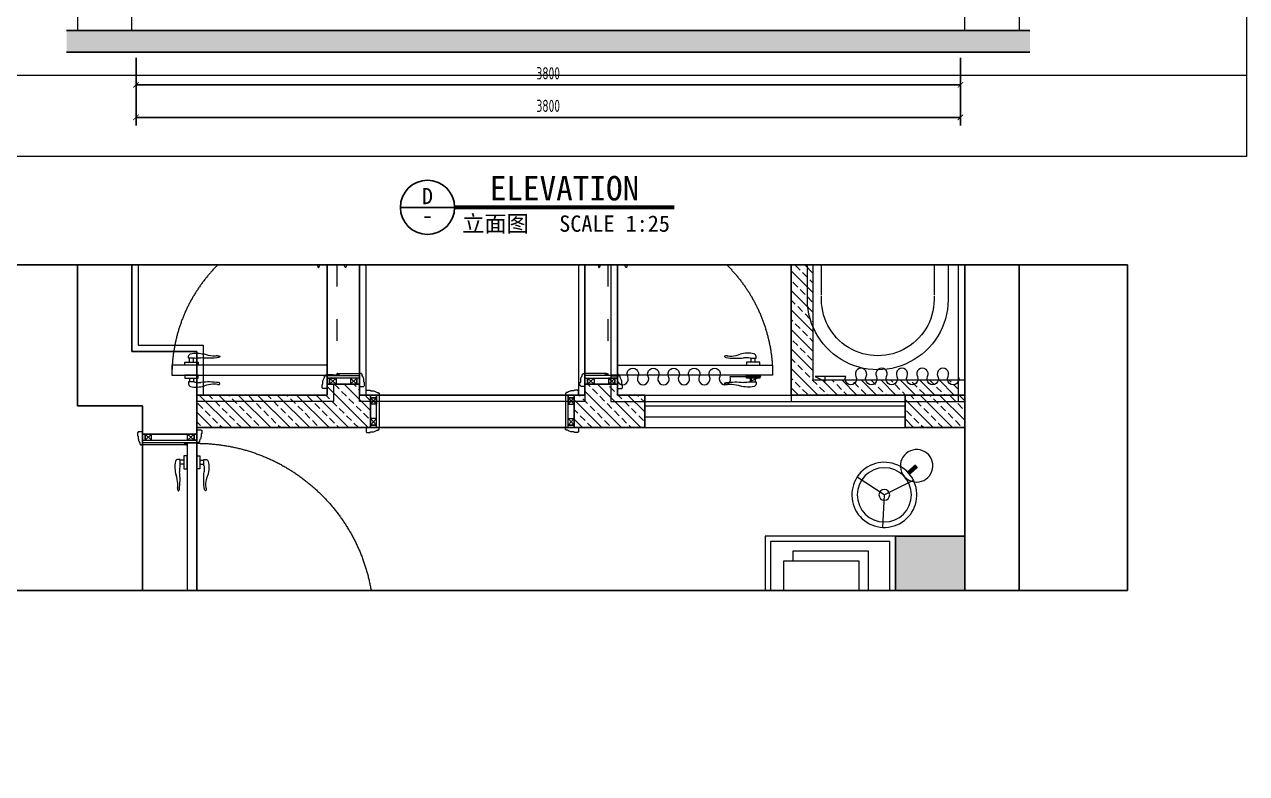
# Model space of a CAD drawing. Header units: millimetres. Extents: x 3162 to 221128, y -144913 to 11496.
# Drawn here: x 46981 to 52614, y -121545 to -118093 of the extents above; entities that cross this region are included whole.
import ezdxf
from ezdxf.enums import TextEntityAlignment as Align
from ezdxf.xclip import XClip

# ---------------------------------------------------------------- set-up
doc = ezdxf.new("R2010")
doc.units = ezdxf.units.MM
doc.header["$LTSCALE"] = 10
doc.header["$XCLIPFRAME"] = 2
for name, pattern in [('ACAD_ISO03W100', [30, 12, -18]), ('DASH', [8.89, 6.35, -2.54]), ('DOTE', [61.468, 50.8, -5.08, 0.508, -5.08]), ('HIDDEN', [9.525, 6.35, -3.175])]:
    doc.linetypes.add(name, pattern=pattern)
doc.layers.get('Defpoints').update_dxf_attribs({"color": 250})
for name, color, linetype, lineweight in [('Drawing【图框、表格】', 150, 'Continuous', 0), ('FC-Doorsill【门槛线】', 8, 'Continuous', 0), ('FC-Hatch【平面填充】', 250, 'Continuous', 0), ('FF-Complete【墙体完成线】', 6, 'Continuous', 0), ('FF-Curtain【平面窗帘】', 32, 'Continuous', 0), ('FF-Door【门】', 51, 'Continuous', 0), ('FF-FIXT【洁具】', 31, 'Continuous', 0), ('FF-MT【门套】', 20, 'Continuous', 0), ('FF-Win【窗】', 132, 'Continuous', 0), ('FF-【活动成品家具】', 51, 'Continuous', 0), ('Hidden【虚线】', 136, 'DASH', 0), ('RC-dimensions', 44, 'Continuous', 0), ('Wall Solid', 252, 'Continuous', 0), ('Wall【立面墙】', 252, 'Continuous', 0)]:
    doc.layers.add(name, color=color, linetype=linetype, lineweight=lineweight)
for name, color, linetype in [('WALL_NEW【新建墙体】', 4, 'Continuous'), ('WALL【墙体】', 7, 'Continuous'), ('走线及回路标注', 1, 'Continuous')]:
    doc.layers.add(name, color=color, linetype=linetype)
doc.styles.add('尺寸标注', font='ARCHS.SHX', dxfattribs={"width": 0.8})
doc.styles.add('线上图名', font='simhei.ttf')
doc.styles.add('线下图名', font='simhei.ttf')
doc.dimstyles.new('海龙1：25', dxfattribs={"dimscale": 25, "dimtxt": 2.25, "dimasz": 1, "dimexe": 1.5, "dimexo": 1, "dimgap": 1, "dimtad": 1, "dimdec": 0, "dimrnd": 5, "dimdsep": 46, "dimtxsty": '尺寸标注', "dimblk": 'ARCHTICK', "dimblk1": 'ARCHTICK', "dimblk2": 'ARCHTICK', "dimcen": 1, "dimclrd": 44, "dimclre": 44, "dimclrt": 2, "dimadec": 0, "dimazin": 0, "dimtfac": 1, "dimtdec": 0, "dimtix": 1, "dimtmove": 2, "dimatfit": 3, "dimldrblk": 'hl_arrow2', "dimfxl": 5, "dimfxlon": 1, "dimarcsym": 0})

# ---------------------------------------------------------------- blocks, each defined once
blk = doc.blocks.new('*U173')
at = {"color": 2, "linetype": 'Continuous'}
blk.add_line((-27.26, 0), (-17.26, 0), dxfattribs=at)
blk.add_lwpolyline([(-17.26, 0, 0.7, 0.7, 0), (23.26, 0, 0.75, 0.75, 0)], format="xyseb", dxfattribs=at)
at = {"color": 150, "linetype": 'Continuous'}
blk.add_circle((-22.26, 0), 5, dxfattribs=at)
at = {"color": 2, "style": '线上图名', "flags": 8}
blk.add_attdef('EXISTING_PLAN', text='', height=4.5, dxfattribs=at).set_placement((3, 1.27), align=Align.CENTER)
at = {"color": 2, "style": '线下图名', "flags": 8}
blk.add_attdef('编号', text='', height=3, dxfattribs=at).set_placement((-22.26, 2.08), align=Align.MIDDLE)
blk.add_attdef('图号', text='', height=3, dxfattribs=at).set_placement((-22.26, -3.86), align=Align.BOTTOM_CENTER)
blk.add_attdef('图名1', text='', height=3, dxfattribs=at).set_placement((-15.86, -1.5), align=Align.TOP_LEFT)
blk.add_attdef('比例1', text='', height=3, dxfattribs=at).set_placement((22.44, -1.5), align=Align.TOP_RIGHT)
blk = doc.blocks.new('_ArchTick')
at = {"color": 2, "linetype": 'ByBlock', "const_width": 0.15}
blk.add_lwpolyline([(-0.5, -0.5), (0.5, 0.5)], dxfattribs=at)
blk = doc.blocks.new('*D1719')
at = {"layer": 'Defpoints', "color": 0, "transparency": 16777216}
for p in [(47495.2, -118221.4), (51295.2, -118221.4), (47495.2, -118371.4)]:
    blk.add_point(p, dxfattribs=at)
at = {"layer": 'RC-dimensions', "color": 44, "lineweight": -2, "transparency": 16777216}
for p, q in [((47495.2, -118246.4), (47495.2, -118408.9)), ((51295.2, -118246.4), (51295.2, -118408.9)), ((51295.2, -118371.4), (47495.2, -118371.4))]:
    blk.add_line(p, q, dxfattribs=at)
at = {"layer": 'RC-dimensions', "color": 44, "lineweight": -2, "transparency": 16777216, "xscale": 25, "yscale": 25, "zscale": 25, "rotation": 180}
blk.add_blockref('_ArchTick', (47495.2, -118371.4), dxfattribs=at)
at = {"layer": 'RC-dimensions', "color": 44, "lineweight": -2, "transparency": 16777216, "xscale": 25, "yscale": 25, "zscale": 25}
blk.add_blockref('_ArchTick', (51295.2, -118371.4), dxfattribs=at)
at = {"layer": 'RC-dimensions', "color": 2, "transparency": 16777216, "insert": (49395.2, -118318.3), "char_height": 56.25, "attachment_point": 5, "style": '尺寸标注'}
blk.add_mtext('3800', dxfattribs=at)
blk = doc.blocks.new('hl_arrow2')
at = {"color": 2}
blk.add_line((-0.22, 0), (-1, 0), dxfattribs=at)
blk.add_lwpolyline([(-0.22, 0), (-0.86, -0.69), (-0.65, -0.86), (0, 0), (-0.65, 0.86), (-0.86, 0.69)], close=True, dxfattribs=at)
for points in [[(-0.86, 0.69), (-0.65, 0.86), (-0.22, 0), (0, 0)], [(-0.86, -0.69), (-0.65, -0.86), (-0.22, 0), (0, 0)]]:
    blk.add_solid(points, dxfattribs=at)
blk = doc.blocks.new('*D1720')
at = {"layer": 'Defpoints', "color": 0, "transparency": 16777216}
for p in [(47495.2, -118221.4), (51295.2, -118221.4), (47495.2, -118521.4)]:
    blk.add_point(p, dxfattribs=at)
at = {"layer": 'RC-dimensions', "color": 44, "lineweight": -2, "transparency": 16777216}
for p, q in [((47495.2, -118396.4), (47495.2, -118558.9)), ((51295.2, -118396.4), (51295.2, -118558.9)), ((51295.2, -118521.4), (47495.2, -118521.4))]:
    blk.add_line(p, q, dxfattribs=at)
at = {"layer": 'RC-dimensions', "color": 44, "lineweight": -2, "transparency": 16777216, "xscale": 25, "yscale": 25, "zscale": 25, "rotation": 180}
blk.add_blockref('_ArchTick', (47495.2, -118521.4), dxfattribs=at)
at = {"layer": 'RC-dimensions', "color": 44, "lineweight": -2, "transparency": 16777216, "xscale": 25, "yscale": 25, "zscale": 25}
blk.add_blockref('_ArchTick', (51295.2, -118521.4), dxfattribs=at)
at = {"layer": 'RC-dimensions', "color": 2, "transparency": 16777216, "insert": (49395.2, -118468.3), "char_height": 56.25, "attachment_point": 5, "style": '尺寸标注'}
blk.add_mtext('3800', dxfattribs=at)
blk = doc.blocks.new('门套线03')
at = {"ltscale": 100}
blk.add_lwpolyline([(60, 0), (60, 19.7, -0.339185), (56.6, 23.1), (42, 23.1, -0.360475), (38.5, 19.7), (29.2, 19.7, 0.137802), (14.5, 14.7, -0.16589), (3.4, 11.9), (3.4, 8.7), (0, 8.7), (0, 0)], format="xyb", close=True, dxfattribs=at)
blk = doc.blocks.new('HL_Door_Hinge')
at = {"color": 0, "linetype": 'DOTE', "ltscale": 0.04}
for p, q in [((-4, 3), (4, 3)), ((0, -1), (0, 7))]:
    blk.add_line(p, q, dxfattribs=at)
at = {"color": 0, "linetype": 'DASH', "ltscale": 5}
for p, q in [((-2, -26), (-2, 0.8)), ((-0.5, -26), (-0.5, 0)), ((0.5, -26), (0.5, 0)), ((2, -26), (2, 0.8)), ((-0.5, -26), (-2, -26)), ((0.5, -26), (2, -26))]:
    blk.add_line(p, q, dxfattribs=at)
for radius in [3, 2]:
    blk.add_circle((0, 3), radius, dxfattribs=at)
blk = doc.blocks.new('HL_Door_Seal')
at = {"color": 0}
for p, q in [((5, 0), (-5, 0)), ((-1, 6), (-0.5, 6.5)), ((-1, 6), (-0.5, 6)), ((-1, 5.5), (-0.5, 6)), ((-1, 5.5), (-0.5, 5.5)), ((-1, 5), (-0.5, 5.5)), ((-1, 4.5), (-0.5, 5)), ((-1, 5), (-0.5, 5)), ((-1, 4.5), (-0.5, 4.5)), ((-1, 4), (-0.5, 4.5)), ((-1, 4), (-0.5, 4)), ((-1, 3.5), (-0.5, 4)), ((-1, 3.5), (-0.5, 3.5)), ((-1, 3), (-0.5, 3.5)), ((-1, 3), (-0.5, 3)), ((-1, 2.5), (-0.5, 3)), ((-1, 2.5), (-0.5, 2.5)), ((-1, 2), (-0.5, 2.5)), ((-1, 2), (-0.5, 2)), ((-1, 1.5), (-0.5, 2)), ((-1, 1.5), (-0.5, 1.5)), ((-1, 1), (-0.5, 1.5)), ((-1, 1), (-0.5, 1)), ((-1, 0.5), (-0.5, 1)), ((-1, 0.5), (-0.5, 0.5)), ((-1, 0), (-0.5, 0.5)), ((-0.5, 6.5), (0.5, 6.5)), ((1, 6), (0.5, 6.5)), ((1, 6), (0.5, 6)), ((1, 5.5), (0.5, 6)), ((1, 5.5), (0.5, 5.5)), ((1, 5), (0.5, 5.5)), ((1, 5), (0.5, 5)), ((1, 4.5), (0.5, 5)), ((1, 4.5), (0.5, 4.5)), ((1, 4), (0.5, 4.5)), ((1, 4), (0.5, 4)), ((1, 3.5), (0.5, 4)), ((1, 3.5), (0.5, 3.5)), ((1, 3), (0.5, 3.5)), ((1, 3), (0.5, 3)), ((1, 2.5), (0.5, 3)), ((1, 2.5), (0.5, 2.5)), ((1, 2), (0.5, 2.5)), ((1, 2), (0.5, 2)), ((1, 1.5), (0.5, 2)), ((1, 1.5), (0.5, 1.5)), ((1, 1), (0.5, 1.5)), ((1, 1), (0.5, 1)), ((1, 0.5), (0.5, 1)), ((1, 0.5), (0.5, 0.5)), ((1, 0), (0.5, 0.5))]:
    blk.add_line(p, q, dxfattribs=at)
blk.add_lwpolyline([(-3.9, -1, 0.774597), (3.9, -1)], format="xyb", close=True, dxfattribs=at)
blk.add_arc((0, 0), 5, 180, 0.0005, dxfattribs=at)
blk = doc.blocks.new('门把手02')
at = {"color": 250}
for p, q in [((-30.4, 14.6), (-15.2, 14.6)), ((-30.4, 0), (-30.4, 14.6)), ((30.4, 0), (-30.4, 0)), ((-15.2, 14.6), (19.6, 14.6)), ((-15.2, 14.6), (19.6, 14.6)), ((-13.5, 32.2), (-13.5, 40.9)), ((12.9, 32.2), (-13.5, 32.2)), ((-9.4, 14.6), (-9.4, 32.2)), ((9.4, 14.6), (9.4, 32.2)), ((19.6, 14.6), (30.4, 14.6)), ((30.4, 14.6), (30.4, 0))]:
    blk.add_line(p, q, dxfattribs=at)
at = {"color": 250, "extrusion": (0, 0, -1)}
for centre, major_axis, start_param, end_param in [((23.4, -64.1), (-0.1, 120), -0.233047, 0.306451), ((-1.3, 40.9), (-8.59, 8.59), 5.497787, 6.813202), ((12.9, 37.2), (3.58, 3.58), 2.124304, 2.356194), ((33.8, -51.4), (0, 86), -0.231441, 0.114669), ((79.3, 368.4), (-0.1, 336.3), 3.005111, 3.247916), ((107.8, 189.2), (1.8, 147), 3.194781, 3.464277), ((105.2, 172), (-91.7, 91.7), 3.813778, 3.981187), ((122.5, 24), (-13.7, 13.7), 0.647464, 1.248663), ((124, 43.6), (5.92, 5.92), 1.238085, 2.228964), ((130.6, 40.4), (-0.729, 0.729), 1.325662, 2.819982)]:
    blk.add_ellipse(centre, major_axis=major_axis, ratio=1, start_param=start_param, end_param=end_param, dxfattribs=at)
blk = doc.blocks.new('hld_1_820_250_门把手02_门套线03_45_0_0_3_40_0_1_1')
at = {"layer": 'FC-Doorsill【门槛线】'}
for p, q in [((-0.5, 0.1389), (0.5, 0.1389)), ((-0.5, -0.1389), (0.5, -0.1389))]:
    blk.add_line(p, q, dxfattribs=at)
at = {"layer": 'FF-Door【门】'}
blk.add_lwpolyline([(-0.4528, 0.1389), (-0.4028, 0.1389), (-0.4028, 1.0444), (-0.4528, 1.0444)], close=True, dxfattribs=at)
at = {"layer": 'FF-Door【门】', "color": 250, "linetype": 'ACAD_ISO03W100', "ltscale": 2.083333}
blk.add_lwpolyline([(-0.4528, 0.1389), (0.4528, 0.1389), (0.4528, 0.0889), (-0.4528, 0.0889)], close=True, dxfattribs=at)
at = {"layer": 'FF-Door【门】', "color": 8, "linetype": 'HIDDEN', "ltscale": 15}
blk.add_arc((-0.4528, 0.1389), 0.9056, 0, 90, dxfattribs=at)
at = {"layer": 'FF-MT【门套】', "color": 250}
for p, q in [((-0.4689, 0.1256), (-0.5, 0.0922)), ((-0.4689, 0.0922), (-0.5, 0.1256)), ((0.4689, 0.1256), (0.5, 0.0922)), ((0.4689, 0.0922), (0.5, 0.1256)), ((-0.5, -0.0922), (-0.4689, -0.1256)), ((-0.5, -0.1256), (-0.4689, -0.0922)), ((0.5, -0.0922), (0.4689, -0.1256)), ((0.5, -0.1256), (0.4689, -0.0922))]:
    blk.add_line(p, q, dxfattribs=at)
for points in [[(-0.5, 0.1389), (-0.4689, 0.1389), (-0.4689, 0.1256), (-0.5, 0.1256)], [(-0.4689, 0.1256), (-0.4689, 0.0922), (-0.5, 0.0922), (-0.5, 0.1256)], [(-0.4689, 0.1389), (-0.4556, 0.1389), (-0.4556, -0.1389), (-0.4689, -0.1389)], [(0.4689, 0.1389), (0.4556, 0.1389), (0.4556, -0.1389), (0.4689, -0.1389)], [(0.5, 0.1389), (0.4689, 0.1389), (0.4689, 0.1256), (0.5, 0.1256)], [(0.4689, 0.1256), (0.4689, 0.0922), (0.5, 0.0922), (0.5, 0.1256)], [(-0.5, -0.0922), (-0.5, -0.1256), (-0.4689, -0.1256), (-0.4689, -0.0922)], [(0.5, -0.0922), (0.5, -0.1256), (0.4689, -0.1256), (0.4689, -0.0922)], [(-0.5, -0.1389), (-0.4689, -0.1389), (-0.4689, -0.1256), (-0.5, -0.1256)], [(0.5, -0.1389), (0.4689, -0.1389), (0.4689, -0.1256), (0.5, -0.1256)]]:
    blk.add_lwpolyline(points, close=True, dxfattribs=at)
at = {"layer": 'FF-MT【门套】'}
for points in [[(-0.5, 0.1389), (-0.4556, 0.1389), (-0.4556, 0.0833), (-0.4444, 0.0833), (-0.4444, -0.1389), (-0.5, -0.1389)], [(0.5, 0.1389), (0.4556, 0.1389), (0.4556, 0.0833), (0.4444, 0.0833), (0.4444, -0.1389), (0.5, -0.1389)]]:
    blk.add_lwpolyline(points, close=True, dxfattribs=at)
at = {"layer": 'FF-Door【门】', "color": 250, "yscale": 0.001111111111111, "zscale": 0.001111111111111}
for name, p, xscale, rotation in [('门把手02', (-0.4528, 0.9444), -0.001111111111111, 90.00000000000593), ('门把手02', (-0.4028, 0.9444), 0.001111111111111, 270.0000000000178), ('HL_Door_Seal', (-0.45, 0.0833), 0.001111111111111, 180.0000000000119), ('HL_Door_Seal', (0.45, 0.0833), -0.001111111111111, 180)]:
    blk.add_blockref(name, p, dxfattribs=dict(at, xscale=xscale, rotation=rotation))
at = {"layer": 'FF-Door【门】', "color": 250, "zscale": 0.001111111111111}
for name, p, xscale, yscale in [('门把手02', (0.3556, 0.1389), -0.001111111111111, 0.001111111111111), ('HL_Door_Hinge', (-0.4542, 0.1389), 0.001111111111111, 0.001111111111111), ('门把手02', (0.3556, 0.0889), -0.001111111111111, -0.001111111111111)]:
    blk.add_blockref(name, p, dxfattribs=dict(at, xscale=xscale, yscale=yscale))
at = {"layer": 'FF-MT【门套】', "zscale": 0.001111111111111}
for p, xscale, yscale in [((-0.4556, 0.1389), -0.001111111111111, 0.001111111111111), ((0.4556, 0.1389), 0.001111111111111, 0.001111111111111), ((-0.4444, -0.1389), -0.001111111111111, -0.001111111111111), ((0.4444, -0.1389), 0.001111111111111, -0.001111111111111)]:
    blk.add_blockref('门套线03', p, dxfattribs=dict(at, xscale=xscale, yscale=yscale))
blk = doc.blocks.new('tasklight')
at = {"color": 251}
for p, q in [((457.5, 270.3), (495.7, 282.4)), ((474.8, 265.3), (527.3, 281.8)), ((487.8, 282.5), (492.5, 284)), ((488.5, 280.1), (487.8, 282.5)), ((493.3, 281.6), (492.5, 284)), ((497.2, 277.6), (495.7, 282.4)), ((-25, 96.3), (440.3, 242.9)), ((-22.6, 88.7), (442.7, 235.3)), ((459, 265.6), (497.2, 277.6)), ((471.1, 227.4), (509.2, 239.4)), ((472.6, 222.7), (510.7, 234.7)), ((483.9, 236.7), (536.3, 253.2)), ((491.5, 270.6), (490, 275.3)), ((496.3, 272.1), (494.8, 276.8)), ((500.6, 242), (502.1, 237.2)), ((503.6, 232.4), (504.3, 230)), ((504.3, 230), (509.1, 231.5)), ((505.3, 243.5), (506.8, 238.7)), ((508.3, 233.9), (509.1, 231.5)), ((509.2, 239.4), (510.7, 234.7)), ((-115.6, 67.8), (-70.8, 81.9)), ((-113.2, 60.1), (-115.6, 67.8)), ((-113.2, 60.1), (-68.4, 74.3)), ((-96, 71.9), (-24.4, 94.4)), ((-94.8, 68), (-96, 71.9)), ((-94.8, 68), (-23.2, 90.6)), ((-71.7, 84.7), (-56.5, 89.6)), ((-70.8, 81.9), (-71.7, 84.7)), ((-55.6, 86.7), (-70.8, 81.9)), ((-70.8, 81.9), (-70.2, 80)), ((-69, 76.2), (-68.4, 74.3)), ((-67.4, 80.9), (-68, 82.8)), ((-57.8, 83.9), (-58.4, 85.8)), ((-55.6, 86.7), (-56.5, 89.6)), ((-22.6, 88.7), (-25, 96.3))]:
    blk.add_line(p, q, dxfattribs=at)
for radius in [35, 15]:
    blk.add_circle((572.3, 280.3), radius, dxfattribs=at)
for centre, radius, start, end in [((572.3, 280.3), 70, 209.8589, 185.1116), ((572.3, 280.3), 45, 178.014, 216.9565), ((465, 246.5), 25, 107.4853, 287.4853), ((465, 246.5), 20, 107.4853, 287.4853), ((479.4, 251), 15, 107.4853, 287.4853), ((0, 100), 100, 19.7777, 195.1928), ((0, 100), 100, 199.7777, 15.1928), ((-62, 80.5), 20, 209.0222, 185.9483)]:
    blk.add_arc(centre, radius, start, end, dxfattribs=at)
blk = doc.blocks.new('海龙_04090929')
at = {"color": 0, "linetype": 'ByBlock'}
for p, q in [((271.2, -44.5, 0), (-271.2, -45.4, 0)), ((-271.1, -109.6, 0), (-271.2, -45.4, 0)), ((271.3, -108.7, 0), (271.2, -44.5, 0)), ((-278.9, -136.2, 0), (-271.1, -109.6, 0)), ((-271.1, -109.6, 0), (-250.2, -109.5, 0)), ((-271.1, -109.6, 0), (-250.2, -109.5, 0)), ((-250.2, -109.5, 0), (-258, -144.4, 0)), ((-250.2, -109.5, 0), (-258, -144.4, 0)), ((250.4, -108.6, 0), (258.3, -143.6, 0)), ((271.3, -108.7, 0), (250.4, -108.6, 0)), ((250.4, -108.6, 0), (258.3, -143.6, 0)), ((271.3, -108.7, 0), (250.4, -108.6, 0)), ((279.2, -135.3, 0), (271.3, -108.7, 0))]:
    blk.add_line(p, q, dxfattribs=at)
at = {"ltscale": 500}
blk.add_lwpolyline([(600, 577.1), (600, -22.9), (-600, -22.9), (-600, 577.1)], close=True, dxfattribs=at)
at = {"color": 251}
for points in [[(575, 552.1), (575, 2.1), (-575, 2.1), (-575, 552.1)], [(483.8, 61), (233.8, 61), (233.8, 411), (483.8, 411)], [(-189.7, 304.9), (189.7, 304.9), (189.7, 97.6), (-189.7, 97.6)]]:
    blk.add_lwpolyline(points, close=True, dxfattribs=at)
blk.add_lwpolyline([(281, 411), (281, 453.9), (531, 453.9), (531, 103.9), (483.8, 103.9)], dxfattribs=at)
at = {"color": 0, "linetype": 'ByBlock'}
for centre, radius, start, end in [((-825.4, -356.4, 0), 625.9, 359.8413, 23.2355), ((-825.4, -356.4, 0), 625.9, 359.8413, 23.2355), ((826.4, -353.7, 0), 625.9, 156.949, 180.3432), ((826.4, -353.7, 0), 625.9, 156.949, 180.3432), ((490.4, -202.2, 0), 773.1, 175.8034, 199.5327), ((-255.2, -145.3, 0), 25.4, 158.9901, 180.625), ((-255.2, -145.3, 0), 25.4, 180.625, 200.6267), ((-255.2, -145.3, 0), 25.4, 180.625, 200.6267), ((-273, -152, 0), 6.35, 200.6267, 296.646), ((-273, -152, 0), 6.35, 200.6267, 296.646), ((-281.6, -135, 0), 25.4, 296.646, 338.2826), ((-281.6, -135, 0), 25.4, 296.646, 338.2826), ((-489.9, -203.8, 0), 773.1, 340.6518, 4.3811), ((281.9, -134.1, 0), 25.4, 201.9019, 243.5385), ((281.9, -134.1, 0), 25.4, 201.9019, 243.5385), ((273.4, -151.2, 0), 6.35, 243.5385, 339.5578), ((273.4, -151.2, 0), 6.35, 243.5385, 339.5578), ((255.5, -144.5, 0), 25.4, 359.5595, 21.1944), ((255.5, -144.5, 0), 25.4, 339.5578, 359.5595), ((255.5, -144.5, 0), 25.4, 339.5578, 359.5595), ((-411.2, -361.5, 0), 211.7, 337.8885, 0.9101), ((-411.2, -361.5, 0), 211.7, 337.8885, 0.9101), ((2.4, -1560, 0), 1208.4, 80.5641, 99.6204), ((2.4, -1560, 0), 1208.4, 80.5641, 99.6204), ((412.2, -360.1, 0), 211.7, 179.2744, 202.296), ((412.2, -360.1, 0), 211.7, 179.2744, 202.296), ((-239.7, -435.3, 0), 25.4, 273.3566, 346.6742), ((-239.7, -435.3, 0), 25.4, 273.3566, 346.6742), ((241, -434.5, 0), 25.4, 193.5103, 266.8279), ((241, -434.5, 0), 25.4, 193.5103, 266.8279), ((133.9, -545.8, 0), 381.7, 167.1139, 179.4864), ((-132.2, -546.2, 0), 381.7, 0.6981, 13.0706), ((-222.4, -542.6, 0), 25.4, 179.5077, 265.2204), ((224, -541.9, 0), 25.4, 274.9641, 0.6768), ((-3.4, 2077, 0), 2654.1, 265.2204, 274.9641)]:
    blk.add_arc(centre, radius, start, end, dxfattribs=at)
at = {"color": 251, "extrusion": (-2.3211e-12, 1.2757e-12, -1), "zscale": -1, "rotation": 180.1031689503806}
blk.add_blockref('tasklight', (441.3, 511.2, 0), dxfattribs=at)
blk = doc.blocks.new('卫_成品浴缸03')
for p, q in [((-324, 1122.3), (-324, 344.7)), ((324, 344.7), (324, 1122.3))]:
    blk.add_line(p, q)
at = {"color": 8}
for p, q in [((-259.2, 1122.3), (-259.2, 342.5)), ((259.2, 342.5), (259.2, 1122.3)), ((313.4, 848.6), (290.9, 828.6)), ((322.4, 848.6), (313.4, 848.6)), ((313.4, 848.6), (313.4, 776.7)), ((322.4, 776.7), (322.4, 848.6)), ((241.4, 831.6), (226.7, 780.7)), ((269.5, 831.6), (241.4, 831.6)), ((269.5, 826.6), (269.5, 831.6)), ((271.7, 826.6), (269.5, 826.6)), ((269.5, 798.7), (269.5, 826.6)), ((269.5, 787.7), (269.5, 798.7)), ((269.5, 798.7), (271.7, 798.7)), ((274, 828.6), (271.7, 826.6)), ((271.7, 826.6), (271.7, 812.7)), ((274, 824.6), (271.7, 822.6)), ((274, 815.7), (271.7, 817.7)), ((271.7, 798.7), (271.7, 812.7)), ((274, 809.7), (271.7, 807.7)), ((274, 800.7), (271.7, 802.7)), ((271.7, 798.7), (274, 796.7)), ((283, 828.6), (274, 828.6)), ((274, 828.6), (274, 824.6)), ((274, 824.6), (283, 824.6)), ((274, 815.7), (274, 812.7)), ((283, 815.7), (274, 815.7)), ((274, 809.7), (274, 812.7)), ((283, 809.7), (274, 809.7)), ((274, 796.7), (274, 800.7)), ((274, 800.7), (283, 800.7)), ((274, 796.7), (283, 796.7)), ((285.2, 826.6), (283, 828.6)), ((283, 824.6), (283, 828.6)), ((283, 824.6), (285.2, 821.6)), ((285.2, 817.7), (283, 815.7)), ((283, 815.7), (283, 812.7)), ((283, 809.7), (283, 812.7)), ((285.2, 807.7), (283, 809.7)), ((283, 800.7), (285.2, 803.7)), ((283, 800.7), (283, 796.7)), ((283, 796.7), (285.2, 798.7)), ((290.9, 826.6), (285.2, 826.6)), ((285.2, 826.6), (285.2, 812.7)), ((285.2, 798.7), (285.2, 812.7)), ((285.2, 798.7), (290.9, 798.7)), ((290.9, 828.6), (290.9, 826.6)), ((290.9, 826.6), (290.9, 812.7)), ((290.9, 798.7), (290.9, 812.7)), ((290.9, 798.7), (290.9, 796.7)), ((290.9, 796.7), (313.4, 776.7)), ((143.5, 752.7), (174.9, 755.4)), ((174.4, 754.6), (148, 751.7)), ((171.8, 749.4), (158.1, 747.7)), ((255.4, 753.9), (239.9, 765.6)), ((266.1, 751.7), (262, 751.7)), ((266.1, 751.7), (266.1, 721.8)), ((322.4, 759.7), (270.6, 759.7)), ((270.6, 759.7), (270.6, 752.6)), ((315.5, 746.2), (272.8, 749.2)), ((315.6, 748.7), (272.9, 751.7)), ((272.9, 751.7), (272.9, 721.8)), ((301.4, 749.7), (322.4, 749.7)), ((313.4, 776.7), (322.4, 776.7)), ((313.4, 748.7), (313.4, 724.6)), ((315.6, 748.7), (315.6, 724.8)), ((322.4, 749.7), (322.4, 759.7)), ((176.3, 716), (143.5, 718.8)), ((175.8, 716.8), (148, 719.8)), ((172.7, 722), (158.1, 723.8)), ((226.7, 690.8), (241.4, 639.9)), ((255.4, 719.6), (239.9, 707.9)), ((266.1, 721.8), (262, 721.8)), ((269.5, 672.8), (269.5, 683.8)), ((270.6, 713.8), (270.6, 720.9)), ((322.4, 713.8), (270.6, 713.8)), ((315.5, 727.3), (272.8, 724.3)), ((315.6, 724.8), (272.9, 721.8)), ((313.4, 694.8), (290.9, 674.8)), ((301.4, 723.8), (322.4, 723.8)), ((313.4, 622.9), (313.4, 694.8)), ((322.4, 694.8), (313.4, 694.8)), ((322.4, 723.8), (322.4, 713.8)), ((322.4, 622.9), (322.4, 694.8)), ((241.4, 639.9), (269.5, 639.9)), ((269.5, 672.8), (269.5, 644.9)), ((271.7, 672.8), (269.5, 672.8)), ((269.5, 639.9), (269.5, 644.9)), ((269.5, 644.9), (271.7, 644.9)), ((274, 674.8), (271.7, 672.8)), ((271.7, 672.8), (271.7, 644.9)), ((274, 670.8), (271.7, 668.8)), ((274, 661.8), (271.7, 663.8)), ((274, 655.9), (271.7, 653.9)), ((274, 646.9), (271.7, 648.9)), ((271.7, 644.9), (274, 642.9)), ((274, 674.8), (274, 670.8)), ((283, 674.8), (274, 674.8)), ((274, 670.8), (283, 670.8)), ((283, 661.8), (274, 661.8)), ((274, 661.8), (274, 658.8)), ((274, 655.9), (274, 658.8)), ((283, 655.9), (274, 655.9)), ((274, 642.9), (274, 646.9)), ((274, 646.9), (283, 646.9)), ((274, 642.9), (283, 642.9)), ((283, 670.8), (283, 674.8)), ((285.2, 672.8), (283, 674.8)), ((283, 670.8), (285.2, 667.8)), ((285.2, 663.8), (283, 661.8)), ((283, 661.8), (283, 658.8)), ((283, 655.9), (283, 658.8)), ((285.2, 653.9), (283, 655.9)), ((283, 646.9), (285.2, 649.9)), ((283, 646.9), (283, 642.9)), ((283, 642.9), (285.2, 644.9)), ((285.2, 644.9), (285.2, 672.8)), ((290.9, 672.8), (285.2, 672.8)), ((285.2, 644.9), (290.9, 644.9)), ((290.9, 674.8), (290.9, 672.8)), ((290.9, 672.8), (290.9, 644.9)), ((290.9, 644.9), (290.9, 642.9)), ((290.9, 642.9), (313.4, 622.9)), ((313.4, 622.9), (322.4, 622.9))]:
    blk.add_line(p, q, dxfattribs=at)
blk.add_circle((-4.7, 319.9), 21.5, dxfattribs=at)
for centre, start, end in [((0, 1142.4), 356.4617, 183.5383), ((0, 324.6), 176.4617, 3.5383)]:
    blk.add_arc(centre, 324.6, start, end)
for centre, start, end in [((0, 1142.4), 356.4617, 183.5383), ((0, 324.6), 176.0449, 3.9551)]:
    blk.add_arc(centre, 259.8, start, end, dxfattribs=at)
at = {"color": 8, "extrusion": (0, 0, -1)}
for centre, major_axis, start_param, end_param in [((277.2, 783.9), (-13.5, 0), 0.153708, 0.963491), ((145.5, 733.9), (-21.3, 0), 0.095859, 1.474937), ((145.5, 737.6), (-21.3, 0), -1.474937, -0.095859), ((150.5, 733.5), (20.7, 0), 3.263435, 4.590547), ((150.5, 738), (20.7, 0), 1.692639, 3.01975), ((158.3, 732.4), (24.1, 0), 3.29971, 4.270477), ((158.3, 739.1), (-24.1, 0), -1.128884, -0.158118), ((159.8, 736.3), (-13, 0), -0.048768, 1.438245), ((159.8, 735.2), (-13, 0), -1.438245, 0.048768), ((191.4, 788.7), (36.4, 0), 0.249587, 0.494131), ((244.8, 736.1), (-30.3, 0), 1.52385, 2.478053), ((262, 760.7), (-10.1, 0), 4.712389, 5.418301), ((315.7, 778.6), (-52.5, 0), -0.53621, 0.153708), ((323.3, 777.7), (55, 0), 2.85166, 3.34824), ((283.8, 767.2), (13.8, 0), 2.483395, 2.85166), ((290.3, 736.8), (-28.7, 0), 2.651635, 3.63155), ((191.4, 682.8), (-36.4, 0), 2.585488, 2.892006), ((244.8, 735.4), (30.3, 0), 0.57261, 1.697033), ((262, 712.8), (10.1, 0), 4.006477, 4.712389), ((315.7, 693), (52.5, 0), 2.987885, 3.677803), ((277.2, 687.6), (-13.5, 0), -0.963491, -0.153708), ((323.3, 693.8), (-55, 0), -0.206647, 0.289932), ((283.8, 704.3), (13.8, 0), 3.431525, 4.027665)]:
    blk.add_ellipse(centre, major_axis=major_axis, ratio=0.887779, start_param=start_param, end_param=end_param, dxfattribs=at)
at = {"color": 8}
for centre, major_axis, start_param, end_param in [((212.1, 736.8), (-42.8, 0), 4.006477, 8.559894), ((269.5, 747.7), (-5.63, 0), 4.068888, 5.35589), ((269.5, 725.8), (-5.63, 0), 0.927295, 2.214297)]:
    blk.add_ellipse(centre, major_axis=major_axis, ratio=0.887779, start_param=start_param, end_param=end_param, dxfattribs=at)
blk = doc.blocks.new('hlw_3_1200_150')
for p, q in [((-0.5, 0.0625), (0.5, 0.0625)), ((-0.5, -0.0625), (0.5, -0.0625))]:
    blk.add_line(p, q)
at = {"linetype": 'HIDDEN', "ltscale": 15}
for p, q in [((-0.5, 0.0208), (0.5, 0.0208)), ((-0.5, -0.0208), (0.5, -0.0208))]:
    blk.add_line(p, q, dxfattribs=at)
blk = doc.blocks.new('hld_27_858.722_150_门把手01_门套线03_45_0_0_3_40_0_1_1')
at = {"layer": 'FC-Doorsill【门槛线】'}
for p, q in [((-0.5, 0.0799), (0.5, 0.0799)), ((-0.5, -0.0799), (0.5, -0.0799))]:
    blk.add_line(p, q, dxfattribs=at)
at = {"layer": 'FF-MT【门套】', "color": 250}
for p, q in [((-0.4702, 0.0671), (-0.5, 0.0352)), ((-0.4702, 0.0352), (-0.5, 0.0671)), ((0.4702, 0.0671), (0.5, 0.0352)), ((0.4702, 0.0352), (0.5, 0.0671)), ((-0.5, -0.0352), (-0.4702, -0.0671)), ((-0.5, -0.0671), (-0.4702, -0.0352)), ((0.5, -0.0352), (0.4702, -0.0671)), ((0.5, -0.0671), (0.4702, -0.0352))]:
    blk.add_line(p, q, dxfattribs=at)
for points in [[(-0.5, 0.0799), (-0.4702, 0.0799), (-0.4702, 0.0671), (-0.5, 0.0671)], [(-0.4702, 0.0671), (-0.4702, 0.0352), (-0.5, 0.0352), (-0.5, 0.0671)], [(-0.4702, 0.0799), (-0.4574, 0.0799), (-0.4574, -0.0799), (-0.4702, -0.0799)], [(0.4702, 0.0799), (0.4574, 0.0799), (0.4574, -0.0799), (0.4702, -0.0799)], [(0.5, 0.0799), (0.4702, 0.0799), (0.4702, 0.0671), (0.5, 0.0671)], [(0.4702, 0.0671), (0.4702, 0.0352), (0.5, 0.0352), (0.5, 0.0671)], [(-0.5, -0.0352), (-0.5, -0.0671), (-0.4702, -0.0671), (-0.4702, -0.0352)], [(0.5, -0.0352), (0.5, -0.0671), (0.4702, -0.0671), (0.4702, -0.0352)], [(-0.5, -0.0799), (-0.4702, -0.0799), (-0.4702, -0.0671), (-0.5, -0.0671)], [(0.5, -0.0799), (0.4702, -0.0799), (0.4702, -0.0671), (0.5, -0.0671)]]:
    blk.add_lwpolyline(points, close=True, dxfattribs=at)
at = {"layer": 'FF-MT【门套】'}
for points in [[(-0.5, 0.0799), (-0.4574, 0.0799), (-0.4574, -0.0799), (-0.5, -0.0799)], [(0.5, 0.0799), (0.4574, 0.0799), (0.4574, -0.0799), (0.5, -0.0799)]]:
    blk.add_lwpolyline(points, close=True, dxfattribs=at)
at = {"layer": 'FF-MT【门套】', "zscale": 0.001065277593367}
for p, xscale, yscale in [((-0.4574, 0.0799), -0.001065277593367, 0.001065277593367), ((0.4574, 0.0799), 0.001065277593367, 0.001065277593367), ((-0.4574, -0.0799), -0.001065277593367, -0.001065277593367), ((0.4574, -0.0799), 0.001065277593367, -0.001065277593367)]:
    blk.add_blockref('门套线03', p, dxfattribs=dict(at, xscale=xscale, yscale=yscale))
blk = doc.blocks.new('hld_1_719.997_150_门把手02_门套线03_45_0_0_3_40_0_1_1')
at = {"layer": 'FC-Doorsill【门槛线】'}
for p, q in [((-0.5, 0.0938), (0.5, 0.0938)), ((-0.5, -0.0938), (0.5, -0.0938))]:
    blk.add_line(p, q, dxfattribs=at)
at = {"layer": 'FF-Door【门】'}
blk.add_lwpolyline([(-0.4469, 0.0938), (-0.3906, 0.0938), (-0.3906, 0.9875), (-0.4469, 0.9875)], close=True, dxfattribs=at)
at = {"layer": 'FF-Door【门】', "color": 250, "linetype": 'ACAD_ISO03W100', "ltscale": 0.001042}
blk.add_lwpolyline([(-0.4469, 0.0938), (0.4469, 0.0938), (0.4469, 0.0375), (-0.4469, 0.0375)], close=True, dxfattribs=at)
at = {"layer": 'FF-Door【门】', "color": 8, "linetype": 'HIDDEN', "ltscale": 0.6}
blk.add_arc((-0.4469, 0.0938), 0.8937, 0, 90, dxfattribs=at)
at = {"layer": 'FF-MT【门套】', "color": 250}
for p, q in [((-0.465, 0.0788), (-0.5, 0.0413)), ((-0.465, 0.0413), (-0.5, 0.0788)), ((0.465, 0.0788), (0.5, 0.0413)), ((0.465, 0.0413), (0.5, 0.0788)), ((-0.5, -0.0413), (-0.465, -0.0788)), ((-0.5, -0.0788), (-0.465, -0.0413)), ((0.5, -0.0413), (0.465, -0.0788)), ((0.5, -0.0788), (0.465, -0.0413))]:
    blk.add_line(p, q, dxfattribs=at)
for points in [[(-0.5, 0.0938), (-0.465, 0.0938), (-0.465, 0.0788), (-0.5, 0.0788)], [(-0.465, 0.0788), (-0.465, 0.0413), (-0.5, 0.0413), (-0.5, 0.0788)], [(-0.465, 0.0938), (-0.45, 0.0938), (-0.45, -0.0938), (-0.465, -0.0938)], [(0.465, 0.0938), (0.45, 0.0938), (0.45, -0.0938), (0.465, -0.0938)], [(0.5, 0.0938), (0.465, 0.0938), (0.465, 0.0788), (0.5, 0.0788)], [(0.465, 0.0788), (0.465, 0.0413), (0.5, 0.0413), (0.5, 0.0788)], [(-0.5, -0.0413), (-0.5, -0.0788), (-0.465, -0.0788), (-0.465, -0.0413)], [(0.5, -0.0413), (0.5, -0.0788), (0.465, -0.0788), (0.465, -0.0413)], [(-0.5, -0.0938), (-0.465, -0.0938), (-0.465, -0.0788), (-0.5, -0.0788)], [(0.5, -0.0938), (0.465, -0.0938), (0.465, -0.0788), (0.5, -0.0788)]]:
    blk.add_lwpolyline(points, close=True, dxfattribs=at)
at = {"layer": 'FF-MT【门套】'}
for points in [[(-0.5, 0.0938), (-0.45, 0.0938), (-0.45, 0.0313), (-0.4375, 0.0313), (-0.4375, -0.0938), (-0.5, -0.0938)], [(0.5, 0.0938), (0.45, 0.0938), (0.45, 0.0313), (0.4375, 0.0313), (0.4375, -0.0938), (0.5, -0.0938)]]:
    blk.add_lwpolyline(points, close=True, dxfattribs=at)
at = {"layer": 'FF-Door【门】', "color": 250, "yscale": 0.001250004383543, "zscale": 0.001250004383543}
for name, p, xscale, rotation in [('门把手02', (-0.4469, 0.875), -0.001250004383543, 90.00000000000593), ('门把手02', (-0.3906, 0.875), 0.001250004383543, 270.0000000000178), ('HL_Door_Seal', (-0.4437, 0.0313), 0.001250004383543, 180.0000000000119), ('HL_Door_Seal', (0.4437, 0.0313), -0.001250004383543, 180)]:
    blk.add_blockref(name, p, dxfattribs=dict(at, xscale=xscale, rotation=rotation))
at = {"layer": 'FF-Door【门】', "color": 250, "zscale": 0.001250004383543}
for name, p, xscale, yscale in [('门把手02', (0.3375, 0.0938), -0.001250004383543, 0.001250004383543), ('HL_Door_Hinge', (-0.4484, 0.0938), 0.001250004383543, 0.001250004383543), ('门把手02', (0.3375, 0.0375), -0.001250004383543, -0.001250004383543)]:
    blk.add_blockref(name, p, dxfattribs=dict(at, xscale=xscale, yscale=yscale))
at = {"layer": 'FF-MT【门套】', "zscale": 0.001250004383543}
for p, xscale, yscale in [((-0.45, 0.0938), -0.001250004383543, 0.001250004383543), ((0.45, 0.0938), 0.001250004383543, 0.001250004383543), ((-0.4375, -0.0938), -0.001250004383543, -0.001250004383543), ((0.4375, -0.0938), 0.001250004383543, -0.001250004383543)]:
    blk.add_blockref('门套线03', p, dxfattribs=dict(at, xscale=xscale, yscale=yscale))
blk = doc.blocks.new('hld_1_720_150_门把手02_门套线03_45_0_0_3_40_0_1_1')
at = {"layer": 'FC-Doorsill【门槛线】'}
for p, q in [((-0.5, 0.09375), (0.5, 0.09375)), ((-0.5, -0.09375), (0.5, -0.09375))]:
    blk.add_line(p, q, dxfattribs=at)
at = {"layer": 'FF-Door【门】'}
blk.add_lwpolyline([(-0.446875, 0.09375), (-0.390625, 0.09375), (-0.390625, 0.9875), (-0.446875, 0.9875)], close=True, dxfattribs=at)
at = {"layer": 'FF-Door【门】', "color": 250, "linetype": 'ACAD_ISO03W100', "ltscale": 0.001042}
blk.add_lwpolyline([(-0.446875, 0.09375), (0.446875, 0.09375), (0.446875, 0.0375), (-0.446875, 0.0375)], close=True, dxfattribs=at)
at = {"layer": 'FF-Door【门】', "color": 8, "linetype": 'HIDDEN', "ltscale": 0.6}
blk.add_arc((-0.446875, 0.09375), 0.89375, 0, 90, dxfattribs=at)
at = {"layer": 'FF-MT【门套】', "color": 250}
for p, q in [((-0.465, 0.07875), (-0.5, 0.04125)), ((-0.465, 0.04125), (-0.5, 0.07875)), ((0.465, 0.07875), (0.5, 0.04125)), ((0.465, 0.04125), (0.5, 0.07875)), ((-0.5, -0.04125), (-0.465, -0.07875)), ((-0.5, -0.07875), (-0.465, -0.04125)), ((0.5, -0.04125), (0.465, -0.07875)), ((0.5, -0.07875), (0.465, -0.04125))]:
    blk.add_line(p, q, dxfattribs=at)
for points in [[(-0.5, 0.09375), (-0.465, 0.09375), (-0.465, 0.07875), (-0.5, 0.07875)], [(-0.465, 0.07875), (-0.465, 0.04125), (-0.5, 0.04125), (-0.5, 0.07875)], [(-0.465, 0.09375), (-0.45, 0.09375), (-0.45, -0.09375), (-0.465, -0.09375)], [(0.465, 0.09375), (0.45, 0.09375), (0.45, -0.09375), (0.465, -0.09375)], [(0.5, 0.09375), (0.465, 0.09375), (0.465, 0.07875), (0.5, 0.07875)], [(0.465, 0.07875), (0.465, 0.04125), (0.5, 0.04125), (0.5, 0.07875)], [(-0.5, -0.04125), (-0.5, -0.07875), (-0.465, -0.07875), (-0.465, -0.04125)], [(0.5, -0.04125), (0.5, -0.07875), (0.465, -0.07875), (0.465, -0.04125)], [(-0.5, -0.09375), (-0.465, -0.09375), (-0.465, -0.07875), (-0.5, -0.07875)], [(0.5, -0.09375), (0.465, -0.09375), (0.465, -0.07875), (0.5, -0.07875)]]:
    blk.add_lwpolyline(points, close=True, dxfattribs=at)
at = {"layer": 'FF-MT【门套】'}
for points in [[(-0.5, 0.09375), (-0.45, 0.09375), (-0.45, 0.03125), (-0.4375, 0.03125), (-0.4375, -0.09375), (-0.5, -0.09375)], [(0.5, 0.09375), (0.45, 0.09375), (0.45, 0.03125), (0.4375, 0.03125), (0.4375, -0.09375), (0.5, -0.09375)]]:
    blk.add_lwpolyline(points, close=True, dxfattribs=at)
at = {"layer": 'FF-Door【门】', "color": 250, "yscale": 0.00125, "zscale": 0.00125}
for name, p, xscale, rotation in [('门把手02', (-0.446875, 0.875), -0.00125, 90.00000000000593), ('门把手02', (-0.390625, 0.875), 0.00125, 270.0000000000178), ('HL_Door_Seal', (-0.44375, 0.03125), 0.00125, 180.0000000000119), ('HL_Door_Seal', (0.44375, 0.03125), -0.00125, 180)]:
    blk.add_blockref(name, p, dxfattribs=dict(at, xscale=xscale, rotation=rotation))
at = {"layer": 'FF-Door【门】', "color": 250, "zscale": 0.00125}
for name, p, xscale, yscale in [('门把手02', (0.3375, 0.09375), -0.00125, 0.00125), ('HL_Door_Hinge', (-0.448438, 0.09375), 0.00125, 0.00125), ('门把手02', (0.3375, 0.0375), -0.00125, -0.00125)]:
    blk.add_blockref(name, p, dxfattribs=dict(at, xscale=xscale, yscale=yscale))
at = {"layer": 'FF-MT【门套】', "zscale": 0.00125}
for p, xscale, yscale in [((-0.45, 0.09375), -0.00125, 0.00125), ((0.45, 0.09375), 0.00125, 0.00125), ((-0.4375, -0.09375), -0.00125, -0.00125), ((0.4375, -0.09375), 0.00125, -0.00125)]:
    blk.add_blockref('门套线03', p, dxfattribs=dict(at, xscale=xscale, yscale=yscale))
blk = doc.blocks.new('落地灯平面05')
at = {"linetype": 'Continuous'}
blk.add_lwpolyline([(101.2, 223.8, -6.115554), (30.2, 287.7, -2.779797)], format="xyb", close=True, dxfattribs=at)
at = {"color": 8, "linetype": 'Continuous'}
for points in [[(-29.3, 150), (38.6, 283.7)], [(-29.3, 150), (-179.1, 142)], [(-29.3, 150), (52.5, 24.3)]]:
    blk.add_lwpolyline(points, dxfattribs=at)
blk.add_lwpolyline([(30.2, 287.7, -0.163517), (101.2, 223.8, -0.359738)], format="xyb", close=True, dxfattribs=at)
at = {"color": 8, "linetype": 'Continuous', "const_width": 20}
blk.add_lwpolyline([(70.9, 261.6), (104.3, 298.8)], dxfattribs=at)
at = {"color": 8, "linetype": 'Continuous'}
blk.add_circle((-29.3, 150), 125, dxfattribs=at)
at = {"color": 58, "linetype": 'Continuous'}
blk.add_circle((-29.3, 150), 25, dxfattribs=at)
blk = doc.blocks.new('海龙_08210935')
at = {"layer": 'FC-Hatch【平面填充】'}
h = blk.add_hatch(dxfattribs=at)
h.set_pattern_fill('钢筋混凝土', color=256, scale=75, pattern_type=2)
h.set_pattern_definition([(45, (-28415.01, -533.996), (-53.033, 53.033), []), (50, (-28415.01, -534), (107.58903, -9.41283), [11.25, -123.75]), (355, (-28415.01, -534), (-20.81267, 112.82884), [9, -99]), (100.4514, (-28406.04, -534.78), (86.77638, 103.4159), [9.561, -105.1713]), (46.1842, (-28415.01, -504), (160.08613, -24.82784), [16.875, -185.625]), (96.6356, (-28401.67, -506.07), (140.1994, 146.1177), [14.3416, -157.75695]), (351.1842, (-28415, -504), (140.1993, 146.1178), [13.5, -148.5]), (21, (-28400.01, -511.5), (89.53605, -60.39284), [11.25, -123.75]), (326, (-28400.01, -511.5), (36.49734, 108.7725), [9, -99]), (71.4514, (-28392.55, -516.53), (126.03335, 48.37956), [9.561, -105.1713]), (37.5, (-28415.008, -533.996), (1.82398, 49.93408), [0.75, -97.8, 0.75, -100.5, 0.75, -99.375]), (7.5, (-28415.01, -533.996), (39.46043, 59.16176), [0.75, -57.3, 0.75, -95.55, 0.75, -37.875]), (327.5, (-28448.458, -533.996), (80.073365, -3.38323), [0.75, -37.5, 0.75, -117, 0.75, -155.25]), (317.5, (-28463.46, -533.996), (87.47793, 15.01575), [0.75, -48.75, 0.75, -77.7, 0.75, -110.25])])
h.paths.add_polyline_path([(-3325, -720), (-3725, -720), (-3725, -1280), (-3325, -1280)])
h.paths.add_polyline_path([(275, -720), (-275, -720), (-275, -1280), (275, -1280)])
h.paths.add_polyline_path([(3725, -720), (3325, -720), (3325, -1280), (3725, -1280)])
h.paths.add_polyline_path([(3475, 1920), (-1125, 1920), (-1125, 1600), (3475, 1600)])
at = {"layer": 'Wall Solid'}
h = blk.add_hatch(dxfattribs=at)
h.set_pattern_fill('ANSI33', color=8, scale=10, style=0)
h.set_pattern_definition([(45, (-3445.01, 1120), (-44.9013, 44.9013), []), (45, (-3400.11, 1120), (-44.9013, 44.9013), [31.75, -15.875])])
h.paths.add_polyline_path([(-1774.8, 1644.6), (-1774.8, 1890), (-1844.8, 1890), (-1844.8, 1220), (-3375, 1220), (-3375, 1890), (-3445, 1890), (-3445, 1120), (-1774.8, 1120)])
at = {"layer": 'WALL_NEW【新建墙体】'}
h = blk.add_hatch(dxfattribs=at)
h.set_pattern_fill('ANSI33', color=8, scale=10, style=0)
h.set_pattern_definition([(45, (-1774.76, 1644.613), (-44.9013, 44.9013), []), (45, (-1729.86, 1644.613), (-44.9013, 44.9013), [31.75, -15.875])])
h.paths.add_polyline_path([(-1624.8, 1920), (-1774.8, 1920), (-1774.8, 1644.6), (-1624.8, 1644.6)])
h.paths.add_polyline_path([(-1624.8, 444.6), (-1774.8, 444.6), (-1774.8, 319.2), (-1824.8, 319.2), (-1824.8, 169.3), (-1774.8, 169.3), (-1774.8, 119.3), (-1624.8, 119.3)])
h.paths.add_polyline_path([(-2624.8, 319.3), (-3475, 319.3), (-3475, 169.3), (-2624.8, 169.3)])
h.paths.add_polyline_path([(-2624.8, -869.5), (-3325, -869.5), (-3325, -1019.5), (-2624.8, -1019.5)])
h.paths.add_polyline_path([(-1624.8, -869.5), (-1624.8, -819.5), (-1774.8, -819.5), (-1774.8, -869.5), (-1824.8, -869.5), (-1824.8, -1019.5), (-1774.8, -1019.5), (-1774.8, -1620), (-1624.8, -1620)])
at = {"layer": 'Defpoints'}
blk.add_line((-3475, 1120), (-1774.8, 1120), dxfattribs=at)
at = {"layer": 'FF-Complete【墙体完成线】'}
for points in [[(-3475, 289.3), (-1744.8, 289.2), (-1744.8, 1920)], [(-3475, 319.3), (-3475, 1920), (-1744.8, 1920)], [(-3445, 289.3), (-3445, 1890), (-1744.8, 1890)], [(-3325, -869.5), (-3325, -720), (-3475, -720), (-3475, 169.3), (-1744.8, 169.3), (-1744.8, -869.5), (-3325, -869.5)], [(-1824.8, -989.5), (-1744.8, -989.5), (-1744.8, -1620)], [(-1824.8, -1019.5), (-1774.8, -1019.5), (-1774.8, -1620)], [(-3325, -1890), (-2005, -1890), (-2005, -1590), (-1774.8, -1590)], [(-3325, -1920), (-1975, -1920), (-1975, -1620), (-1774.8, -1620)]]:
    blk.add_lwpolyline(points, dxfattribs=at)
blk.add_lwpolyline([(-3295, -839.5), (-3295, -690), (-3445, -690), (-3445, 139.3), (-1774.8, 139.3), (-1774.8, -839.5)], close=True, dxfattribs=at)
at = {"layer": 'FF-Curtain【平面窗帘】'}
for points in [[(-1860.5, 1890, -1.6), (-1860.5, 1842.8, 1.6), (-1860.5, 1795.7, -1.6), (-1860.5, 1748.5, 1.6), (-1860.5, 1701.4, -1.6), (-1860.5, 1654.2, 1.6), (-1860.5, 1607.1, -1.6), (-1860.5, 1559.9, 1.6), (-1860.5, 1512.8, -1.6), (-1860.5, 1465.6, 1.6), (-1860.5, 1418.5, -1.6), (-1860.5, 1371.3), (-1860.5, 1324.2), (-1860.5, 1277), (-1860.5, 1229.9), (-1837, 1277), (-1860.5, 1277)], [(-1860.5, 319.2, 1.6), (-1860.5, 366.4, -1.6), (-1860.5, 413.5, 1.6), (-1860.5, 460.7, -1.6), (-1860.5, 507.8, 1.6), (-1860.5, 555, -1.6), (-1860.5, 602.1, 1.6), (-1860.5, 649.3, -1.6), (-1860.5, 696.4, 1.6), (-1860.5, 743.6, -1.6), (-1860.5, 790.7, 1.6), (-1860.5, 837.9), (-1860.5, 885), (-1860.5, 932.2), (-1860.5, 979.3), (-1837, 932.2), (-1860.5, 932.2)]]:
    blk.add_lwpolyline(points, format="xyb", dxfattribs=at)
at = {"layer": 'FF-FIXT【洁具】'}
blk.add_lwpolyline([(-1774.7, 1920), (-1774.7, 1120), (-3475, 1120), (-3475, 1920)], close=True, dxfattribs=at)
at = {"layer": 'Wall Solid'}
for points in [[(-3475, 1920), (-3475, 1120), (-1744.8, 1120), (-1744.8, 1920)], [(-3375, 1920), (-3375, 1220), (-1844.8, 1220), (-1844.8, 1920)]]:
    blk.add_lwpolyline(points, dxfattribs=at)
at = {"layer": 'WALL_NEW【新建墙体】'}
for p, q in [((-1774.8, 1644.6), (-1774.8, 1920)), ((-1774.8, 1920), (-1624.8, 1920)), ((-1624.8, 1644.6), (-1624.8, 1920)), ((-1624.8, 1644.6), (-1774.8, 1644.6)), ((-1774.8, 319.2), (-1774.8, 444.6)), ((-1624.8, 444.6), (-1774.8, 444.6)), ((-1624.8, -869.5), (-1624.8, 444.6)), ((-1824.8, 319.2), (-1774.8, 319.2)), ((-1824.8, 319.2), (-1824.8, 169.3)), ((-1824.8, 169.3), (-1774.8, 169.3)), ((-1774.8, -869.5), (-1774.8, 169.3)), ((-1824.8, -869.5), (-1774.8, -869.5)), ((-1824.8, -1019.5), (-1824.8, -869.5)), ((-1624.8, -1620), (-1624.8, -869.5)), ((-1824.8, -1019.5), (-1774.8, -1019.5)), ((-1774.8, -1620), (-1774.8, -1019.5)), ((-1594.8, -1620), (-1774.8, -1620))]:
    blk.add_line(p, q, dxfattribs=at)
for points in [[(-2624.8, 319.3), (-1824.8, 319.3), (-1824.8, 169.3), (-2624.8, 169.3)], [(-1774.8, 119.3), (-1624.8, 119.3), (-1624.8, -819.5), (-1774.8, -819.5)], [(-2624.8, -869.5), (-1824.8, -869.5), (-1824.8, -1019.5), (-2624.8, -1019.5)]]:
    blk.add_lwpolyline(points, close=True, dxfattribs=at)
at = {"layer": 'WALL【墙体】'}
for p, q in [((-3725, 2170), (3725, 2170)), ((-3475, 1920), (3475, 1920)), ((-1975, -1920), (-1975, -1620)), ((-1975, -1620), (-125, -1620)), ((-1725, -2170), (-1725, -1870)), ((-1725, -1870), (1625, -1870)), ((-3475, -1920), (-1975, -1920)), ((-3725, -2170), (-1725, -2170))]:
    blk.add_line(p, q, dxfattribs=at)
for points in [[(-1125, 1920), (3475, 1920), (3475, 1600), (-1125, 1600)], [(-1595, -1870), (-695, -1870), (-695, -1620), (-1595, -1620)]]:
    blk.add_lwpolyline(points, close=True, dxfattribs=at)
for name, p, xscale, yscale, zscale, rotation in [('hld_1_719.997_150_门把手02_门套线03_45_0_0_3_40_0_1_1', (-2224.8, 244.3), -799.9971945423391, 799.9971945423393, 799.9971945423393, 359.999285588087), ('hld_27_858.722_150_门把手01_门套线03_45_0_0_3_40_0_1_1', (-1699.8, -350.1), 938.7224571568802, 938.7224571568802, 938.7224571568802, 90), ('hld_1_720_150_门把手02_门套线03_45_0_0_3_40_0_1_1', (-2224.8, -944.5), 800.0000000000073, 800.0000000000073, 800.0000000000073, 180.00000000001)]:
    blk.add_blockref(name, p, dxfattribs=dict(xscale=xscale, yscale=yscale, zscale=zscale, rotation=rotation))
at = {"xscale": -900, "yscale": 900, "zscale": 900}
blk.add_blockref('hld_1_820_250_门把手02_门套线03_45_0_0_3_40_0_1_1', (-1145, -1745), dxfattribs=at)
at = {"layer": 'FF-FIXT【洁具】', "xscale": -1, "rotation": 270}
blk.add_blockref('卫_成品浴缸03', (-3358.4, 1519), dxfattribs=at)
at = {"layer": 'FF-Win【窗】', "xscale": 1200, "yscale": 1200, "zscale": 1200, "rotation": 90}
blk.add_blockref('hlw_3_1200_150', (-1699.8, 1044.6), dxfattribs=at)
at = {"layer": 'FF-【活动成品家具】', "xscale": -1}
for name, p in [('落地灯平面05', (-1344.3, 1399.2)), ('海龙_04090929', (-525, 1022.9))]:
    blk.add_blockref(name, p, dxfattribs=at)

msp = doc.modelspace()

# ---------------------------------------------------------------- hatches: boundary and pattern name
at = {"layer": 'FC-Hatch【平面填充】'}
h = msp.add_hatch(dxfattribs=at)
h.set_pattern_fill('钢筋混凝土', color=256, scale=50, angle=180, style=0, pattern_type=2)
h.set_pattern_definition([(225, (0, -804.164), (35.35534, -35.35534), []), (230, (0, -804.164), (-71.726018, 6.275218), [7.5, -82.5]), (175, (0, -804.164), (13.87511, -75.219228), [6, -66]), (280.4514, (-5.98, -803.64), (-57.85092, -68.94393), [6.374, -70.1142]), (226.1842, (-2e-15, -824.164), (-106.724086, 16.55189), [11.25, -123.75]), (276.6356, (-8.89, -822.79), (-93.46626, -97.41178), [9.56105, -105.1713]), (171.1842, (-2e-15, -824.16), (-93.46618, -97.41189), [9, -99]), (201, (-10, -819.164), (-59.690703, 40.261893), [7.5, -82.5]), (146, (-10, -819.164), (-24.33156, -72.515006), [6, -66]), (251.4514, (-14.974, -815.81), (-84.022234, -32.253037), [6.374, -70.1142]), (217.5, (0, -804.164), (-1.2159855, -33.2893854), [0.5, -65.2, 0.5, -67, 0.5, -66.25]), (187.5, (0, -804.164), (-26.306954, -39.441171), [0.5, -38.2, 0.5, -63.7, 0.5, -25.25]), (147.5, (22.3, -804.164), (-53.3822436, 2.255487), [0.5, -25, 0.5, -78, 0.5, -103.5]), (137.5, (32.3, -804.164), (-58.318617, -10.010498), [0.5, -32.5, 0.5, -51.8, 0.5, -73.5])])
h.paths.add_polyline_path([(47175.2, -118221.4), (47175.2, -118121.4), (51615.2, -118121.4), (51615.2, -118221.4)])

# ---------------------------------------------------------------- linework, layer by layer
at = {"layer": 'Drawing【图框、表格】'}
for points in [[(38479.1, -118701.3), (38479.1, -106915.3), (52614, -106915.3), (52614, -118701.3)], [(38479.1, -118701.3), (38479.1, -106915.3), (52614, -106915.3), (52614, -118701.3)], [(38479.1, -118701.3), (38479.1, -118326.3), (52614, -118326.3), (52614, -118701.3)]]:
    msp.add_lwpolyline(points, close=True, dxfattribs=at)
at = {"layer": 'Hidden【虚线】'}
msp.add_lwpolyline([(46725.2, -119201.3), (46725.2, -120701.3), (52065.2, -120701.3), (52065.2, -119201.3)], close=True, dxfattribs=at)
at = {"layer": 'Wall【立面墙】'}
for points in [[(47475.2, -118121.4), (47475.2, -115271.4), (47225.2, -115271.4), (47225.2, -118121.4)], [(51315.2, -118121.4), (51315.2, -115271.4), (51565.2, -115271.4), (51565.2, -118121.4)], [(47175.2, -118121.4), (47175.2, -118121.4), (51615.2, -118121.4), (51615.2, -118121.4)], [(47175.2, -118221.4), (47175.2, -118221.4), (51615.2, -118221.4), (51615.2, -118221.4)]]:
    msp.add_lwpolyline(points, close=True, dxfattribs=at)

# ---------------------------------------------------------------- block references
at = {"layer": '走线及回路标注'}
ref = msp.add_blockref('*U173', (49395.2, -118936), dxfattribs=dict(at, xscale=25, yscale=25, zscale=25))
ref.add_attrib('编号', 'D', dxfattribs={"layer": '0', "color": 2, "height": 75, "style": '线下图名'}).set_placement((48838.7, -118883.9), align=Align.MIDDLE)
ref.add_attrib('图号', '-', dxfattribs={"layer": '0', "color": 2, "height": 75, "style": '线下图名'}).set_placement((48838.7, -119032.6), align=Align.BOTTOM_CENTER)
ref.add_attrib('比例1', 'SCALE 1:25', dxfattribs={"layer": '0', "color": 2, "height": 75, "style": '线下图名'}).set_placement((49956.1, -118973.5), align=Align.TOP_RIGHT)
ref.add_attrib('EXISTING_PLAN', 'ELEVATION', dxfattribs={"layer": '0', "color": 2, "height": 112.5, "style": '线上图名'}).set_placement((49470.1, -118904.2), align=Align.CENTER)
ref.add_attrib('图名1', '立面图', dxfattribs={"layer": '0', "color": 2, "height": 75, "style": '线下图名'}).set_placement((48998.6, -118973.5), align=Align.TOP_LEFT)
ref = msp.add_blockref('海龙_08210935', (49395.2, -121576), dxfattribs=dict(at, rotation=270))
XClip(ref).set_block_clipping_path([(-2374.7581585432, -2670.0000454747), (-874.7581585432, 2669.9769545253)])

# ---------------------------------------------------------------- dimensions: what is measured, and where the dimension line sits
at = {"layer": 'RC-dimensions'}
for base, picture, middle in [((47495.2, -118371.4), '*D1719', (49395.2, -118318.3)), ((47495.2, -118521.4), '*D1720', (49395.2, -118468.3))]:
    dim = msp.add_linear_dim(base=base, p1=(51295.2, -118221.4), p2=(47495.2, -118221.4), angle=180, dimstyle='海龙1：25', override={"dimscale": 25, "dimtxsty": '尺寸标注', "dimblk1": 'ArchTick', "dimblk2": 'ArchTick', "dimsah": 1, "dimclrt": 2}, dxfattribs=at)
    dim.commit()
    dim.dimension.update_dxf_attribs({"geometry": picture, "text_midpoint": middle})

doc.saveas('drawing.dxf')
